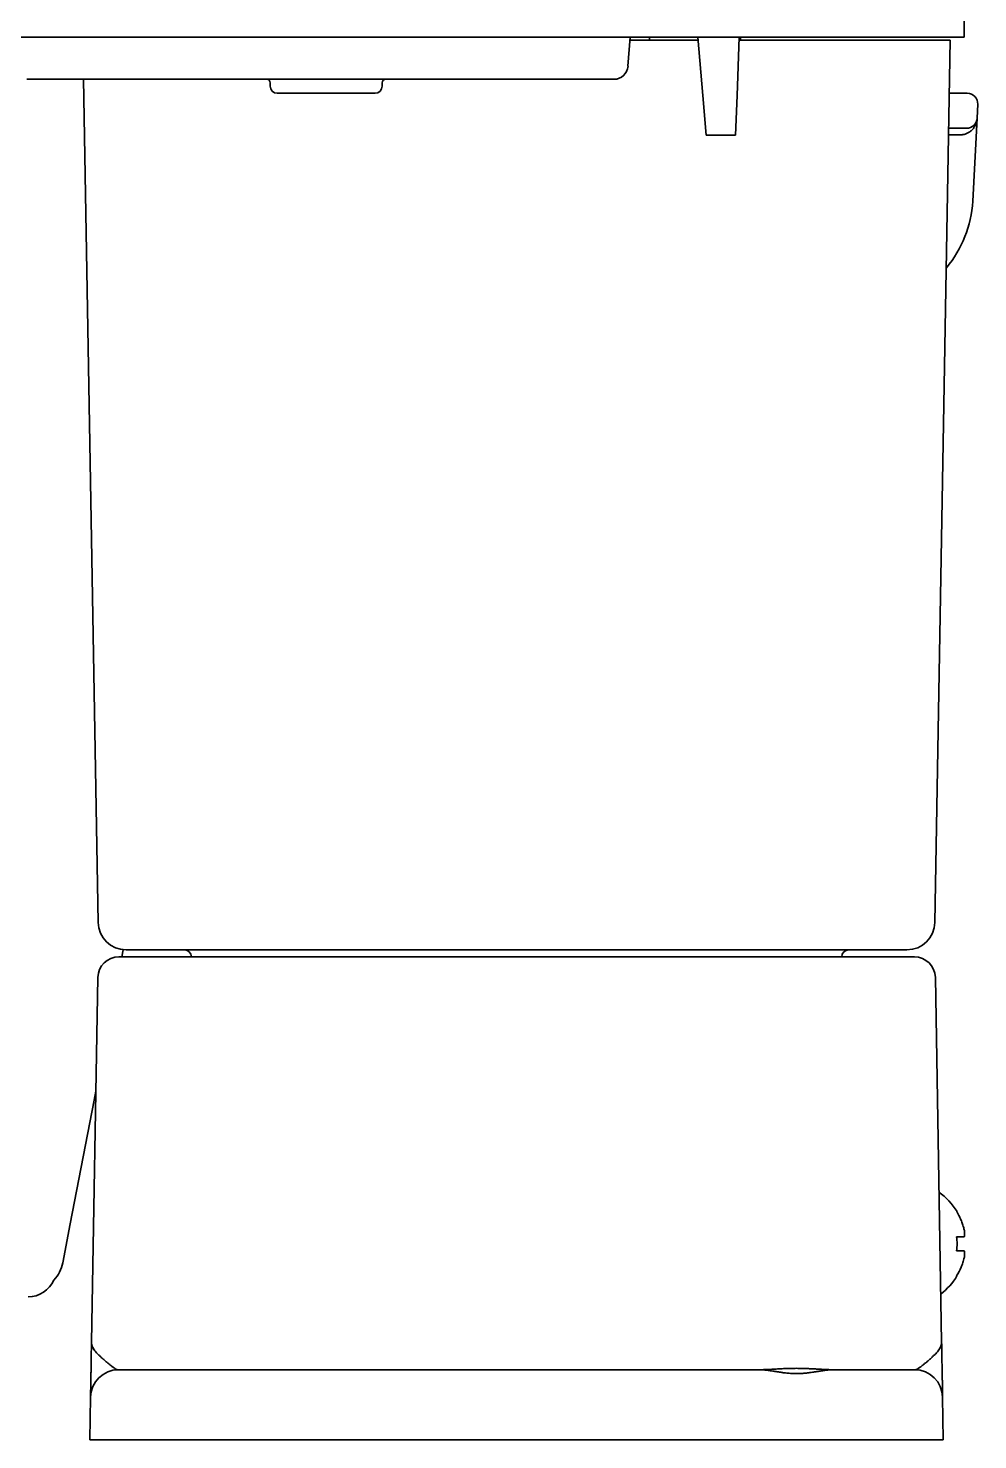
# Model space of a CAD drawing. Extents: x 6336 to 10269, y -393 to 3204.
# Drawn here: x 7018.7 to 7086.5, y 1270.8 to 1371.7 of the extents above; entities that cross this region are included whole.
import ezdxf

# ---------------------------------------------------------------- set-up
doc = ezdxf.new("R2010")
doc.units = 0
doc.header["$LTSCALE"] = 5
doc.layers.add('1', color=7, linetype='CONTINUOUS', true_color=0xffffff)

msp = doc.modelspace()

# ---------------------------------------------------------------- linework, layer by layer
at = {"layer": '1', "color": 7, "linetype": 'Continuous', "lineweight": 35}
for p, q in [((7085.57, 1372.83), (7085.57, 1371.03)), ((6900.06, 1371.03), (7085.57, 1371.03)), ((7061.53, 1368.96), (7061.68, 1371.03)), ((7066.53, 1370.83), (7061.66, 1370.83)), ((7063.07, 1370.83), (7063.07, 1371.03)), ((7066.88, 1366.87), (7066.52, 1371.03)), ((7069.47, 1371.03), (7069.33, 1366.87)), ((7080.57, 1370.83), (7069.47, 1370.83)), ((7080.57, 1370.83), (7084.57, 1370.83)), ((7083.47, 1307.79), (7084.57, 1370.83)), ((7018.57, 1368.03), (7059.54, 1368.03)), ((7023.67, 1307.79), (7022.62, 1368.03)), ((7035.97, 1367.78), (7035.97, 1367.53)), ((7043.97, 1367.53), (7043.97, 1367.78)), ((7059.54, 1368.03), (7060.54, 1368.03)), ((7036.47, 1367.03), (7043.47, 1367.03)), ((7067.13, 1364.03), (7066.88, 1366.87)), ((7069.33, 1366.87), (7069.23, 1364.03)), ((7085.78, 1367.03), (7084.51, 1367.03)), ((7086.48, 1365.24), (7086.53, 1366.24)), ((7085.73, 1364.53), (7084.46, 1364.53)), ((7086.48, 1365.24), (7086.17, 1359.31)), ((7067.13, 1364.03), (7069.23, 1364.03)), ((7025.15, 1305.33), (7027.65, 1305.33)), ((7025.46, 1305.84), (7025.36, 1305.33)), ((7027.67, 1305.83), (7025.67, 1305.83)), ((7027.65, 1305.33), (7079.5, 1305.33)), ((7079.47, 1305.83), (7027.67, 1305.83)), ((7030.33, 1305.33), (7030.33, 1305.33)), ((7076.81, 1305.33), (7076.81, 1305.33)), ((7081.47, 1305.83), (7079.47, 1305.83)), ((7079.5, 1305.33), (7082, 1305.33)), ((7023.19, 1277.79), (7023.65, 1303.85)), ((7083.5, 1303.85), (7083.95, 1277.79)), ((7023.38, 1295.08), (7021.68, 1286.26)), ((7023.51, 1295.73), (7023.38, 1295.08)), ((7085.02, 1287.13), (7085.05, 1287.13)), ((7021.68, 1286.26), (7021.14, 1283.47)), ((7085.05, 1282.53), (7085.02, 1282.53)), ((7025.13, 1275.83), (7027.13, 1275.83)), ((7027.13, 1275.83), (7071, 1275.83)), ((7076.15, 1275.83), (7080.02, 1275.83)), ((7080.02, 1275.83), (7082.02, 1275.83)), ((7023.07, 1270.83), (7023.13, 1273.86)), ((7084.02, 1273.86), (7084.07, 1270.83)), ((7027.07, 1270.83), (7023.07, 1270.83)), ((7080.07, 1270.83), (7027.07, 1270.83)), ((7084.07, 1270.83), (7080.07, 1270.83))]:
    msp.add_line(p, q, dxfattribs=at)
for centre, radius, start, end in [((7060.54, 1369.03), 1, 270, 356), ((7035.72, 1367.78), 0.25, 0, 90), ((7044.22, 1367.78), 0.25, 90, 180), ((7036.47, 1367.53), 0.5, 180, 270), ((7043.47, 1367.53), 0.5, 270, 0), ((7085.78, 1366.28), 0.75, 357, 90), ((7085.73, 1365.28), 0.75, 270, 357), ((7078.18, 1359.73), 8, 319.7923, 357), ((7025.67, 1307.83), 2, 181, 270), ((7081.47, 1307.83), 2, 270, 359), ((7025.15, 1303.83), 1.5, 90, 179), ((7029.83, 1305.33), 0.5, 1, 90), ((7077.31, 1305.33), 0.5, 90, 179), ((7082, 1303.83), 1.5, 1, 90), ((7080.95, 1284.63), 4.8, 31.3459, 54.1501), ((7081.27, 1284.83), 3.78, 0.0035, 7.6041), ((7081.27, 1284.83), 3.78, 352.3959, 359.9965), ((7018.69, 1283.95), 2.5, 316.6472, 349.0889), ((7080.95, 1285.03), 4.8, 307.7466, 328.6074), ((7025.13, 1273.83), 2, 90, 179), ((7082.02, 1273.83), 2, 1, 90)]:
    msp.add_arc(centre, radius, start, end, dxfattribs=at)
for centre, major_axis, ratio, start_param, end_param in [((7078.4, 1364.03), (8.01, 0.03), 0.003256, 0.534094, 0.71499), ((7018.67, 1283.03), (1.41, -1.41), 0.999695, 5.497939, 6.658958)]:
    msp.add_ellipse(centre, major_axis=major_axis, ratio=ratio, start_param=start_param, end_param=end_param, dxfattribs=at)
for points, knots in [([(7069.57, 1370.83), (7069.57, 1370.89), (7069.57, 1370.95), (7069.57, 1371.02), (7069.57, 1371.02), (7069.57, 1371.03)], [0, 0, 0, 0, 0.947599, 0.947599, 1, 1, 1, 1]), ([(7086.44, 1364.97), (7086.43, 1364.95), (7086.42, 1364.91), (7086.4, 1364.85), (7086.38, 1364.79), (7086.34, 1364.72), (7086.29, 1364.63), (7086.22, 1364.52), (7086.15, 1364.43), (7086.06, 1364.35), (7085.98, 1364.28), (7085.88, 1364.22), (7085.79, 1364.17), (7085.71, 1364.14), (7085.66, 1364.12), (7085.63, 1364.11), (7085.6, 1364.1), (7085.57, 1364.09), (7085.54, 1364.09), (7085.51, 1364.08), (7085.48, 1364.08), (7085.45, 1364.07), (7085.42, 1364.07), (7085.39, 1364.07), (7085.36, 1364.06), (7085.33, 1364.06), (7085.31, 1364.06), (7085.3, 1364.06)], [0, 0, 0, 0, 0.044884, 0.090841, 0.134162, 0.17485, 0.264713, 0.349291, 0.428608, 0.502693, 0.576304, 0.646727, 0.714012, 0.778217, 0.796489, 0.814551, 0.832405, 0.850054, 0.867499, 0.884743, 0.901788, 0.918635, 0.935288, 0.951748, 0.968019, 0.984102, 1, 1, 1, 1]), ([(7085.02, 1285.33), (7085.14, 1285.33), (7085.25, 1285.33), (7085.39, 1285.33), (7085.43, 1285.33), (7085.51, 1285.33), (7085.54, 1285.33), (7085.57, 1285.33)], [0, 0, 0, 0, 0.5, 0.5, 0.75, 0.75, 1, 1, 1, 1]), ([(7085.02, 1282.53), (7085.14, 1282.73), (7085.25, 1282.94), (7085.39, 1283.26), (7085.43, 1283.37), (7085.51, 1283.6), (7085.54, 1283.71), (7085.57, 1283.83)], [0, 0, 0, 0, 0.5, 0.5, 0.75, 0.75, 1, 1, 1, 1]), ([(7023.13, 1273.86), (7023.13, 1273.86), (7023.13, 1273.86), (7023.13, 1273.87), (7023.13, 1273.88), (7023.13, 1273.9), (7023.13, 1273.92), (7023.13, 1273.98), (7023.13, 1274.01), (7023.13, 1274.07), (7023.13, 1274.11), (7023.13, 1274.14), (7023.13, 1274.17), (7023.13, 1274.18), (7023.13, 1274.25), (7023.13, 1274.31), (7023.14, 1274.44), (7023.14, 1274.51), (7023.14, 1274.74), (7023.14, 1274.9), (7023.15, 1275.14), (7023.15, 1275.18), (7023.15, 1275.28), (7023.15, 1275.43), (7023.16, 1275.58), (7023.16, 1275.9), (7023.17, 1276.12), (7023.17, 1276.41), (7023.17, 1276.47), (7023.17, 1276.59), (7023.18, 1276.76), (7023.18, 1276.94), (7023.18, 1277.18), (7023.19, 1277.3), (7023.19, 1277.49), (7023.19, 1277.58), (7023.19, 1277.68), (7023.19, 1277.73), (7023.19, 1277.76), (7023.19, 1277.78), (7023.19, 1277.79)], [0, 0, 0, 0, 0.029052, 0.029052, 0.060373, 0.060373, 0.123015, 0.123015, 0.185657, 0.185657, 0.216977, 0.232638, 0.232638, 0.248298, 0.248298, 0.31094, 0.31094, 0.373582, 0.373582, 0.498866, 0.498866, 0.530186, 0.530186, 0.561507, 0.624149, 0.624149, 0.749433, 0.749433, 0.780754, 0.780754, 0.812075, 0.874716, 0.874716, 0.937358, 0.937358, 0.968679, 0.98434, 0.99217, 0.99217, 1, 1, 1, 1]), ([(7025.13, 1275.83), (7025.09, 1275.83), (7025.05, 1275.83), (7024.97, 1275.87), (7024.92, 1275.89), (7024.85, 1275.93), (7024.83, 1275.94), (7024.78, 1275.98), (7024.76, 1275.99), (7024.68, 1276.05), (7024.63, 1276.09), (7024.52, 1276.17), (7024.47, 1276.22), (7024.35, 1276.31), (7024.3, 1276.36), (7024.19, 1276.45), (7024.13, 1276.5), (7024.02, 1276.6), (7023.97, 1276.64), (7023.86, 1276.74), (7023.81, 1276.79), (7023.71, 1276.88), (7023.66, 1276.93), (7023.53, 1277.07), (7023.45, 1277.16), (7023.36, 1277.3), (7023.33, 1277.34), (7023.29, 1277.41), (7023.28, 1277.43), (7023.26, 1277.48), (7023.25, 1277.5), (7023.23, 1277.57), (7023.21, 1277.64), (7023.2, 1277.71), (7023.2, 1277.75), (7023.19, 1277.77), (7023.19, 1277.78), (7023.19, 1277.79)], [0, 0, 0, 0, 0.0625, 0.0625, 0.125, 0.125, 0.15625, 0.15625, 0.1875, 0.1875, 0.25, 0.25, 0.3125, 0.3125, 0.375, 0.375, 0.4375, 0.4375, 0.5, 0.5, 0.5625, 0.5625, 0.625, 0.625, 0.75, 0.75, 0.8125, 0.8125, 0.84375, 0.84375, 0.875, 0.875, 0.9375, 0.96875, 0.984375, 0.984375, 1, 1, 1, 1]), ([(7083.95, 1277.79), (7083.95, 1277.75), (7083.95, 1277.7), (7083.93, 1277.61), (7083.92, 1277.57), (7083.89, 1277.5), (7083.89, 1277.48), (7083.86, 1277.43), (7083.85, 1277.41), (7083.82, 1277.34), (7083.79, 1277.3), (7083.69, 1277.16), (7083.61, 1277.07), (7083.48, 1276.93), (7083.43, 1276.88), (7083.33, 1276.79), (7083.28, 1276.74), (7083.18, 1276.64), (7083.12, 1276.59), (7083.01, 1276.5), (7082.96, 1276.45), (7082.85, 1276.35), (7082.79, 1276.31), (7082.68, 1276.22), (7082.62, 1276.17), (7082.52, 1276.09), (7082.47, 1276.05), (7082.39, 1275.99), (7082.36, 1275.98), (7082.32, 1275.94), (7082.29, 1275.93), (7082.22, 1275.89), (7082.18, 1275.87), (7082.1, 1275.83), (7082.06, 1275.83), (7082.02, 1275.83)], [0, 0, 0, 0, 0.0625, 0.0625, 0.125, 0.125, 0.15625, 0.15625, 0.1875, 0.1875, 0.25, 0.25, 0.375, 0.375, 0.4375, 0.4375, 0.5, 0.5, 0.5625, 0.5625, 0.625, 0.625, 0.6875, 0.6875, 0.75, 0.75, 0.8125, 0.8125, 0.84375, 0.84375, 0.875, 0.875, 0.9375, 0.9375, 1, 1, 1, 1]), ([(7083.95, 1277.79), (7083.95, 1277.78), (7083.95, 1277.76), (7083.95, 1277.73), (7083.95, 1277.68), (7083.96, 1277.58), (7083.96, 1277.36), (7083.96, 1277.18), (7083.97, 1276.82), (7083.97, 1276.59), (7083.98, 1275.9), (7083.99, 1275.47), (7084, 1275.08), (7084, 1275.05), (7084, 1275.01), (7084, 1274.98), (7084, 1274.92), (7084, 1274.79), (7084.01, 1274.66), (7084.01, 1274.44), (7084.01, 1274.31), (7084.01, 1274.18), (7084.01, 1274.17), (7084.01, 1274.14), (7084.02, 1274.11), (7084.02, 1274.07), (7084.02, 1274.01), (7084.02, 1273.98), (7084.02, 1273.92), (7084.02, 1273.9), (7084.02, 1273.87), (7084.02, 1273.86), (7084.02, 1273.86)], [0, 0, 0, 0, 0.007824, 0.007824, 0.015648, 0.031295, 0.06259, 0.125181, 0.125181, 0.250362, 0.250362, 0.500723, 0.500723, 0.516371, 0.516371, 0.532018, 0.532018, 0.563314, 0.625904, 0.625904, 0.751085, 0.751085, 0.766732, 0.766732, 0.78238, 0.813675, 0.813675, 0.876266, 0.876266, 0.938856, 0.938856, 1, 1, 1, 1]), ([(7076.2, 1275.83), (7076.1, 1275.83), (7076, 1275.83), (7075.79, 1275.84), (7075.69, 1275.84), (7075.47, 1275.85), (7075.36, 1275.86), (7075.2, 1275.87), (7075.15, 1275.87), (7075.04, 1275.88), (7074.98, 1275.88), (7074.82, 1275.89), (7074.59, 1275.9), (7074.26, 1275.92), (7073.92, 1275.93), (7073.69, 1275.93), (7073.46, 1275.93), (7073.35, 1275.93), (7073.12, 1275.92), (7073.01, 1275.92), (7072.78, 1275.91), (7072.67, 1275.91), (7072.44, 1275.9), (7072.33, 1275.89), (7072.16, 1275.88), (7072.11, 1275.88), (7072, 1275.87), (7071.94, 1275.87), (7071.78, 1275.86), (7071.67, 1275.85), (7071.46, 1275.84), (7071.36, 1275.84), (7071.15, 1275.83), (7071.05, 1275.83), (7070.94, 1275.83)], [0, 0, 0, 0, 0.0625, 0.0625, 0.125, 0.125, 0.1875, 0.1875, 0.21875, 0.21875, 0.25, 0.25, 0.3125, 0.375, 0.4375, 0.5, 0.5, 0.5625, 0.5625, 0.625, 0.625, 0.6875, 0.6875, 0.75, 0.75, 0.78125, 0.78125, 0.8125, 0.8125, 0.875, 0.875, 0.9375, 0.9375, 1, 1, 1, 1]), ([(7076.15, 1275.83), (7076.06, 1275.83), (7075.97, 1275.82), (7075.82, 1275.81), (7075.77, 1275.81), (7075.68, 1275.79), (7075.63, 1275.79), (7075.48, 1275.77), (7075.37, 1275.75), (7075.17, 1275.72), (7075.06, 1275.7), (7074.85, 1275.67), (7074.74, 1275.65), (7074.51, 1275.62), (7074.4, 1275.6), (7074.26, 1275.59), (7074.23, 1275.59), (7074.17, 1275.58), (7074.08, 1275.57), (7073.99, 1275.57), (7073.82, 1275.55), (7073.7, 1275.55), (7073.46, 1275.55), (7073.34, 1275.55), (7073.11, 1275.57), (7072.99, 1275.58), (7072.82, 1275.6), (7072.73, 1275.61), (7072.65, 1275.62), (7072.59, 1275.62), (7072.56, 1275.63), (7072.42, 1275.65), (7072.31, 1275.67), (7072.14, 1275.69), (7072.09, 1275.7), (7071.98, 1275.72), (7071.93, 1275.73), (7071.77, 1275.75), (7071.67, 1275.77), (7071.52, 1275.79), (7071.47, 1275.79), (7071.37, 1275.81), (7071.32, 1275.81), (7071.18, 1275.82), (7071.09, 1275.83), (7071, 1275.83)], [0, 0, 0, 0, 0.0625, 0.0625, 0.09375, 0.09375, 0.125, 0.125, 0.1875, 0.1875, 0.25, 0.25, 0.3125, 0.3125, 0.375, 0.375, 0.390625, 0.390625, 0.40625, 0.4375, 0.4375, 0.5, 0.5, 0.5625, 0.5625, 0.625, 0.625, 0.65625, 0.671875, 0.671875, 0.6875, 0.6875, 0.75, 0.75, 0.78125, 0.78125, 0.8125, 0.8125, 0.875, 0.875, 0.90625, 0.90625, 0.9375, 0.9375, 1, 1, 1, 1])]:
    msp.add_open_spline(points, degree=3, knots=knots, dxfattribs=at)
for points in [[(7085.57, 1285.83), (7085.55, 1285.88), (7085.53, 1285.99), (7085.47, 1286.15), (7085.42, 1286.31), (7085.36, 1286.46), (7085.29, 1286.62), (7085.22, 1286.77), (7085.13, 1286.94), (7085.06, 1287.06), (7085.02, 1287.13)], [(7085.57, 1285.33), (7085.57, 1285.35), (7085.58, 1285.4), (7085.58, 1285.47), (7085.58, 1285.54), (7085.58, 1285.61), (7085.58, 1285.68), (7085.58, 1285.75), (7085.57, 1285.8), (7085.57, 1285.83)], [(7085.57, 1284.33), (7085.55, 1284.33), (7085.53, 1284.33), (7085.47, 1284.33), (7085.42, 1284.33), (7085.36, 1284.33), (7085.29, 1284.33), (7085.22, 1284.33), (7085.13, 1284.33), (7085.06, 1284.33), (7085.02, 1284.33)], [(7085.57, 1283.83), (7085.57, 1283.85), (7085.58, 1283.9), (7085.58, 1283.98), (7085.58, 1284.05), (7085.58, 1284.12), (7085.58, 1284.19), (7085.58, 1284.26), (7085.57, 1284.3), (7085.57, 1284.33)]]:
    msp.add_open_spline(points, degree=3, dxfattribs=at)

doc.saveas('drawing.dxf')
